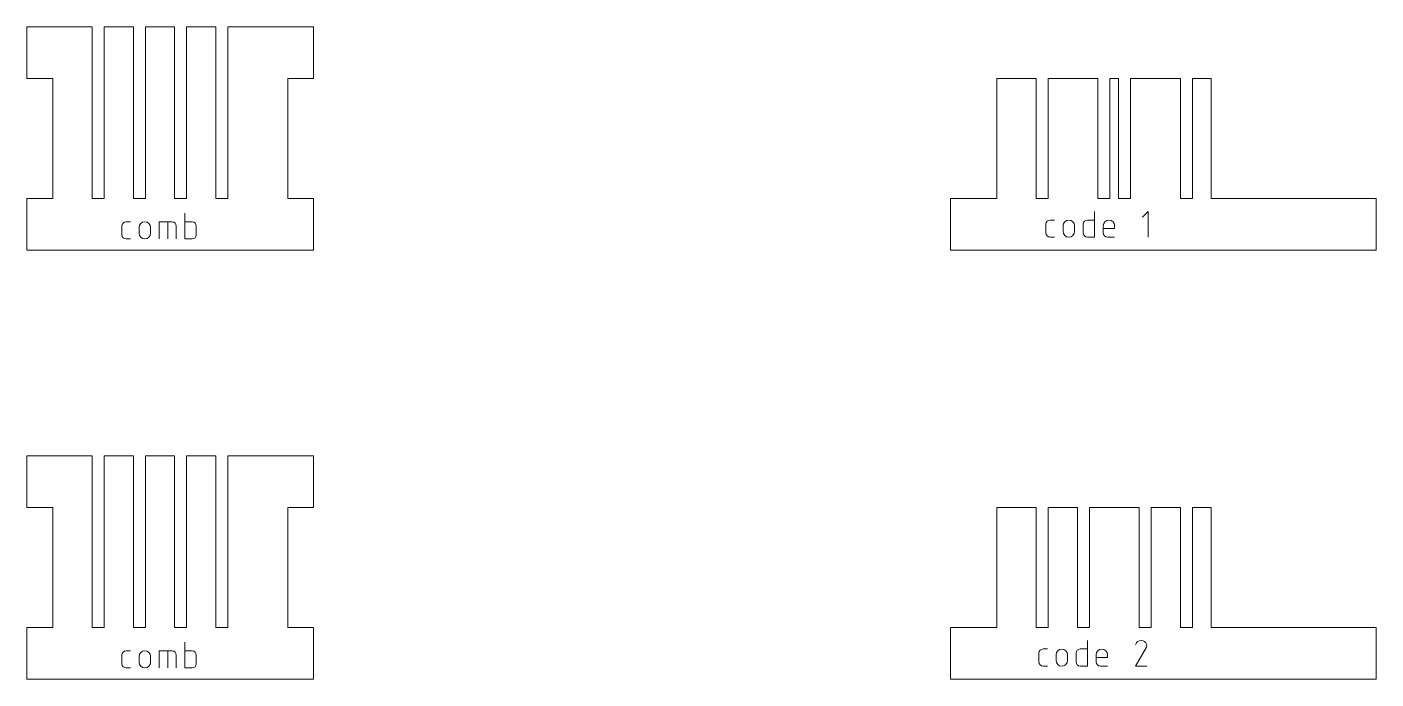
# Model space of a CAD drawing. Header units: millimetres. Extents: x 53 to 210, y 14 to 90.
import ezdxf

# ---------------------------------------------------------------- set-up
doc = ezdxf.new("R2010")
doc.units = ezdxf.units.MM
doc.layers.add('cut', color=7, linetype='CONTINUOUS', lineweight=0, true_color=0x000000)
doc.layers.add('etch', color=3, linetype='CONTINUOUS', lineweight=0, true_color=0x00ff00)

msp = doc.modelspace()

# ---------------------------------------------------------------- linework, layer by layer
at = {"layer": 'cut'}
for p, q in [((52.8, 90), (52.8, 84)), ((60.4, 90), (52.8, 90)), ((60.4, 70), (60.4, 90)), ((65.2, 90), (61.8, 90)), ((61.8, 90), (61.8, 70)), ((65.2, 70), (65.2, 90)), ((70, 90), (66.6, 90)), ((66.6, 90), (66.6, 70)), ((70, 70), (70, 90)), ((74.8, 90), (71.4, 90)), ((71.4, 90), (71.4, 70)), ((74.8, 70), (74.8, 90)), ((76.2, 90), (76.2, 70)), ((86.2, 90), (76.2, 90)), ((86.2, 84), (86.2, 90)), ((52.8, 84), (55.8, 84)), ((55.8, 84), (55.8, 70)), ((83.2, 70), (83.2, 84)), ((83.2, 84), (86.2, 84)), ((165.8, 70), (165.8, 84)), ((165.8, 84), (170.4, 84)), ((170.4, 84), (170.4, 70)), ((171.8, 70), (171.8, 84)), ((171.8, 84), (177.6, 84)), ((177.6, 84), (177.6, 70)), ((179, 70), (179, 84)), ((179, 84), (180, 84)), ((180, 84), (180, 70)), ((181.4, 70), (181.4, 84)), ((181.4, 84), (187.2, 84)), ((187.2, 84), (187.2, 70)), ((188.6, 70), (188.6, 84)), ((188.6, 84), (190.8, 84)), ((190.8, 70), (190.8, 84)), ((55.8, 70), (52.8, 70)), ((52.8, 70), (52.8, 64)), ((61.8, 70), (60.4, 70)), ((66.6, 70), (65.2, 70)), ((71.4, 70), (70, 70)), ((76.2, 70), (74.8, 70)), ((86.2, 70), (83.2, 70)), ((86.2, 64), (86.2, 70)), ((160.4, 64), (160.4, 70)), ((160.4, 70), (165.8, 70)), ((170.4, 70), (171.8, 70)), ((177.6, 70), (179, 70)), ((180, 70), (181.4, 70)), ((187.2, 70), (188.6, 70)), ((210, 70), (190.8, 70)), ((210, 70), (210, 64)), ((52.8, 64), (86.2, 64)), ((210, 64), (160.4, 64)), ((52.8, 40), (52.8, 34)), ((60.4, 40), (52.8, 40)), ((60.4, 20), (60.4, 40)), ((65.2, 40), (61.8, 40)), ((61.8, 40), (61.8, 20)), ((65.2, 20), (65.2, 40)), ((70, 40), (66.6, 40)), ((66.6, 40), (66.6, 20)), ((70, 20), (70, 40)), ((74.8, 40), (71.4, 40)), ((71.4, 40), (71.4, 20)), ((74.8, 20), (74.8, 40)), ((76.2, 40), (76.2, 20)), ((86.2, 40), (76.2, 40)), ((86.2, 34), (86.2, 40)), ((52.8, 34), (55.8, 34)), ((55.8, 34), (55.8, 20)), ((83.2, 20), (83.2, 34)), ((83.2, 34), (86.2, 34)), ((165.8, 20), (165.8, 34)), ((165.8, 34), (170.4, 34)), ((170.4, 34), (170.4, 20)), ((171.8, 20), (171.8, 34)), ((171.8, 34), (175.2, 34)), ((175.2, 34), (175.2, 20)), ((176.6, 20), (176.6, 34)), ((176.6, 34), (182.4, 34)), ((182.4, 34), (182.4, 20)), ((183.8, 20), (183.8, 34)), ((183.8, 34), (187.2, 34)), ((187.2, 34), (187.2, 20)), ((188.6, 20), (188.6, 34)), ((188.6, 34), (190.8, 34)), ((190.8, 20), (190.8, 34)), ((55.8, 20), (52.8, 20)), ((52.8, 20), (52.8, 14)), ((61.8, 20), (60.4, 20)), ((66.6, 20), (65.2, 20)), ((71.4, 20), (70, 20)), ((76.2, 20), (74.8, 20)), ((86.2, 20), (83.2, 20)), ((86.2, 14), (86.2, 20)), ((160.4, 14), (160.4, 20)), ((160.4, 20), (165.8, 20)), ((170.4, 20), (171.8, 20)), ((175.2, 20), (176.6, 20)), ((182.4, 20), (183.8, 20)), ((187.2, 20), (188.6, 20)), ((210, 20), (190.8, 20)), ((210, 20), (210, 14)), ((52.8, 14), (86.2, 14)), ((210, 14), (160.4, 14))]:
    msp.add_line(p, q, dxfattribs=at)
at = {"layer": 'etch'}
for p, q in [((71.2, 68.29), (71.2, 65.29)), ((177.21, 68.5), (177.21, 65.5)), ((182.79, 67.83), (183.46, 68.5)), ((183.46, 68.5), (183.46, 65.5)), ((63.87, 66.79), (63.87, 65.79)), ((64.87, 67.29), (64.37, 67.29)), ((65.87, 66.63), (65.87, 65.96)), ((67.2, 65.96), (67.2, 66.63)), ((68.2, 65.29), (68.2, 67.29)), ((68.2, 67.29), (69.7, 67.29)), ((69.2, 67.29), (69.2, 65.29)), ((70.2, 66.79), (70.2, 65.29)), ((72.03, 67.29), (71.2, 67.29)), ((72.53, 65.79), (72.53, 66.79)), ((171.54, 67), (171.54, 66)), ((172.54, 67.5), (172.04, 67.5)), ((173.54, 66.83), (173.54, 66.17)), ((174.88, 66.17), (174.88, 66.83)), ((175.88, 66), (175.88, 67)), ((176.38, 67.5), (177.21, 67.5)), ((178.21, 66.83), (178.21, 66)), ((178.21, 66.5), (179.54, 66.5)), ((179.54, 66.5), (179.54, 66.83)), ((64.37, 65.29), (64.87, 65.29)), ((71.2, 65.29), (72.03, 65.29)), ((172.04, 65.5), (172.54, 65.5)), ((177.21, 65.5), (176.38, 65.5)), ((178.71, 65.5), (179.54, 65.5)), ((64.87, 17.29), (64.37, 17.29)), ((68.2, 15.29), (68.2, 17.29)), ((68.2, 17.29), (69.7, 17.29)), ((69.2, 17.29), (69.2, 15.29)), ((71.2, 18.29), (71.2, 15.29)), ((72.03, 17.29), (71.2, 17.29)), ((171.71, 17.5), (171.21, 17.5)), ((175.54, 17.5), (176.38, 17.5)), ((176.38, 18.5), (176.38, 15.5)), ((181.96, 15.5), (183.25, 17.72)), ((63.87, 16.79), (63.87, 15.79)), ((65.87, 16.63), (65.87, 15.96)), ((67.2, 15.96), (67.2, 16.63)), ((70.2, 16.79), (70.2, 15.29)), ((72.53, 15.79), (72.53, 16.79)), ((170.71, 17), (170.71, 16)), ((172.71, 16.83), (172.71, 16.17)), ((174.04, 16.17), (174.04, 16.83)), ((175.04, 16), (175.04, 17)), ((177.38, 16.83), (177.38, 16)), ((177.38, 16.5), (178.71, 16.5)), ((178.71, 16.5), (178.71, 16.83)), ((64.37, 15.29), (64.87, 15.29)), ((71.2, 15.29), (72.03, 15.29)), ((171.21, 15.5), (171.71, 15.5)), ((176.38, 15.5), (175.54, 15.5)), ((177.88, 15.5), (178.71, 15.5)), ((183.29, 15.5), (181.96, 15.5))]:
    msp.add_line(p, q, dxfattribs=at)
for centre, radius, start, end in [((64.37, 66.79), 0.5, 90, 180), ((66.53, 66.63), 0.667, 0, 180), ((69.7, 66.79), 0.5, 0, 90), ((72.03, 66.79), 0.5, 0, 90), ((172.04, 67), 0.5, 90, 180), ((174.21, 66.83), 0.667, 0, 180), ((174.21, 66.17), 0.667, 180, 0), ((176.38, 67), 0.5, 90, 180), ((178.88, 66.83), 0.667, 0, 180), ((64.37, 65.79), 0.5, 180, 270), ((66.53, 65.96), 0.667, 180, 0), ((72.03, 65.79), 0.5, 270, 0), ((172.04, 66), 0.5, 180, 270), ((176.38, 66), 0.5, 180, 270), ((178.71, 66), 0.5, 180, 270), ((64.37, 16.79), 0.5, 90, 180), ((66.53, 16.63), 0.667, 0, 180), ((69.7, 16.79), 0.5, 0, 90), ((72.03, 16.79), 0.5, 0, 90), ((171.21, 17), 0.5, 90, 180), ((173.38, 16.83), 0.667, 0, 180), ((175.54, 17), 0.5, 90, 180), ((178.04, 16.83), 0.667, 0, 180), ((182.63, 17.83), 0.667, 14.48, 165.5), ((182.96, 17.88), 0.333, 329.8, 20.53), ((64.37, 15.79), 0.5, 180, 270), ((66.53, 15.96), 0.667, 180, 0), ((72.03, 15.79), 0.5, 270, 0), ((171.21, 16), 0.5, 180, 270), ((173.38, 16.17), 0.667, 180, 0), ((175.54, 16), 0.5, 180, 270), ((177.88, 16), 0.5, 180, 270)]:
    msp.add_arc(centre, radius, start, end, dxfattribs=at)

doc.saveas('drawing.dxf')
